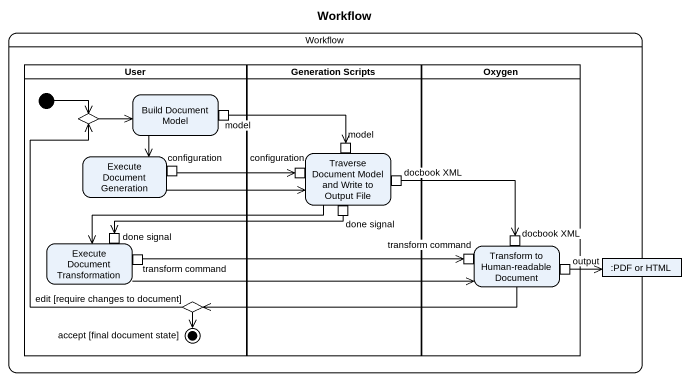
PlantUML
@startuml
title Workflow
hide empty description
state Workflow {
  state User <<partition>> {
    state choice1 <<choice>>
    state "Build Document Model" as Build_Document_Model {
      state model <<outputPin>>
    }
    state "Execute Document Generation" as Execute_Document_Generation {
      state configuration <<outputPin>>
    }
    state "Execute Document Transformation" as Execute_Document {
      state "done signal" as done_signal <<inputPin>>
      state "transform command" as transform_command <<outputPin>>
    }
    state choice2 <<choice>>
    [*] -right-> choice1
    choice2 --> [*] : accept [final document state]
  }
  state "Generation Scripts" as Generation_Scripts <<partition>> {
    state "Traverse Document Model and Write to Output File" as Traverse_Document_Model_and {
      state "model" as model_2 <<inputPin>>
      state "configuration" as configuration_2 <<inputPin>>
      state "docbook XML" as docbook_XML <<outputPin>>
      state "done signal" as done_signal_2 <<outputPin>>
    }
  }
  state Oxygen <<partition>> {
    state "Transform to Human-readable Document" as Transform_to_Human_readable {
      state "docbook XML" as docbook_XML_2 <<inputPin>>
      state "transform command" as transform_command_2 <<inputPin>>
      state output <<outputPin>>
    }
  }
  state ":PDF or HTML" as PDF_or_HTML <<object>>
}
choice1 -right-> Build_Document_Model
Build_Document_Model --> Execute_Document_Generation
model -right-> model_2
Execute_Document_Generation -right-> Traverse_Document_Model_and
Traverse_Document_Model_and -left-> Execute_Document
configuration -right-> configuration_2
docbook_XML -right-> docbook_XML_2
done_signal_2 -left-> done_signal
Execute_Document -right-> Transform_to_Human_readable
transform_command -right-> transform_command_2
Transform_to_Human_readable -left-> choice2
output -right-> PDF_or_HTML
choice2 -up-> choice1 : edit [require changes to document]
@enduml
